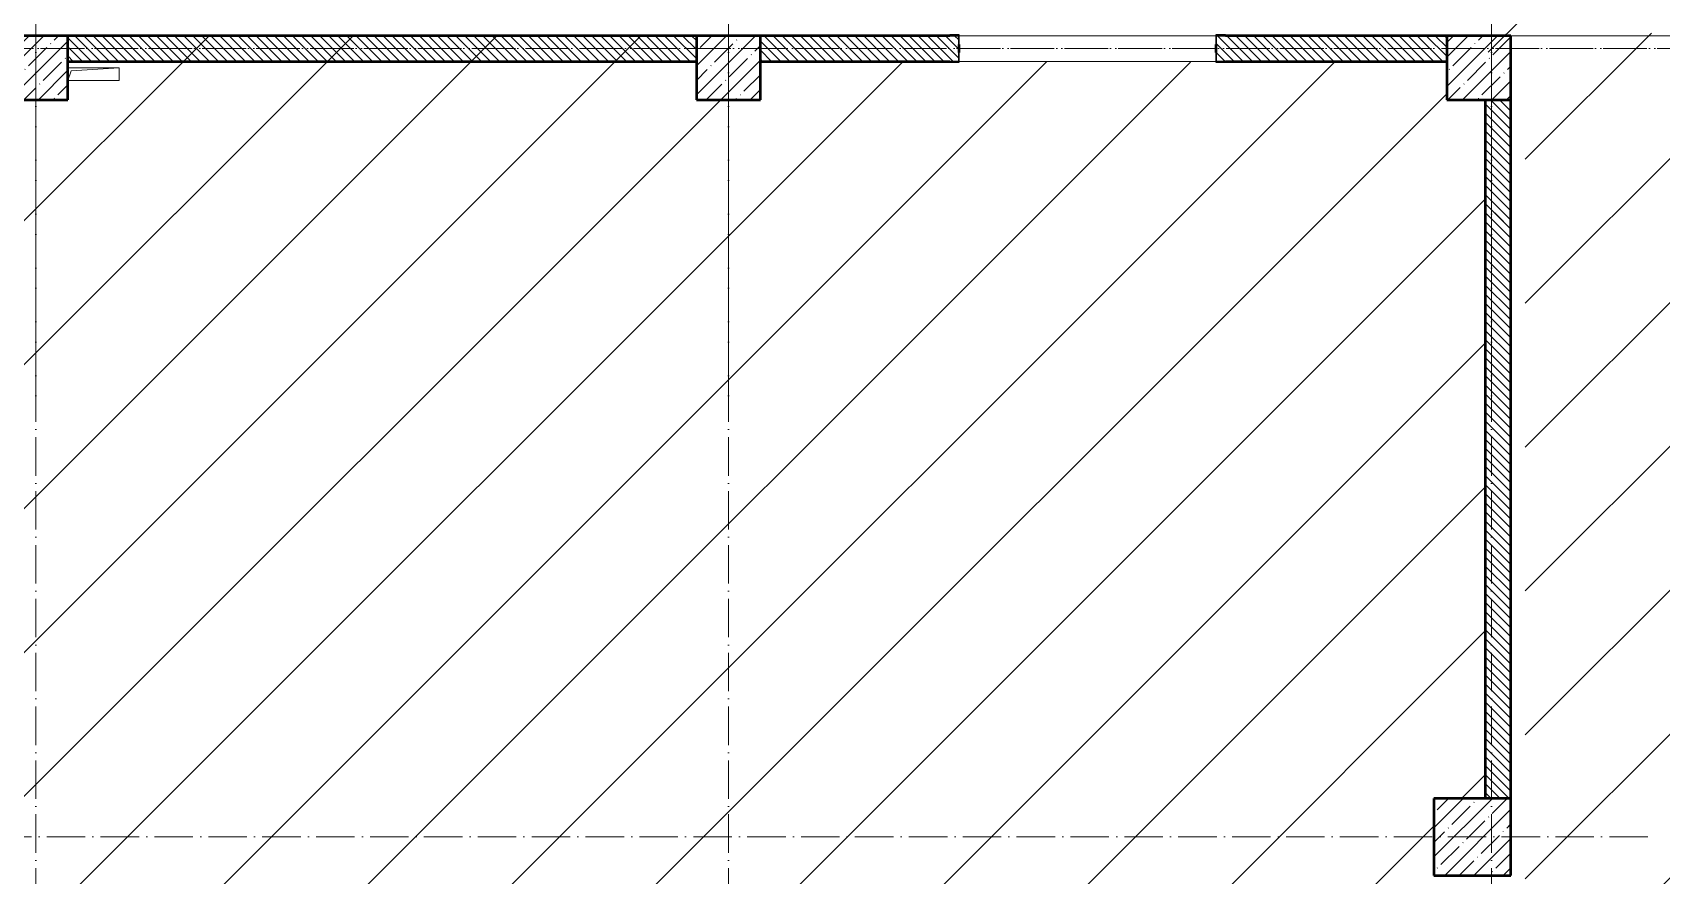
# Model space of a CAD drawing. Header units: millimetres. Extents: x -17017 to 628417, y -109036 to 199237.
# Drawn here: x 120985 to 133684, y 100095 to 106670 of the extents above; entities that cross this region are included whole.
import ezdxf

# ---------------------------------------------------------------- set-up
doc = ezdxf.new("R2010")
doc.units = ezdxf.units.MM
doc.linetypes.add('50_200_ШТРИХ_1Т_ш5_п1_п1_', pattern=[700, 500, -100, 0, -100])
for name, color, linetype, lineweight in [('3.1) ЖБ окна 1.2 м', 102, 'Continuous', 30), ('A-FLOR-____-OTLN', 7, 'Continuous', 9), ('A-GENM-____-MCUT', 7, 'Continuous', 25), ('A-GENM-____-OTLN', 7, 'Continuous', 9), ('A-GENM-____-OTLN-1', 7, 'Continuous', 25), ('A-WALL-____-MCUT', 7, 'Continuous', 13), ('A-WALL-____-MCUT-2', 7, 'Continuous', 50), ('A-WALL-____-PATT-1', 7, 'Continuous', 9), ('I-WALL-____-OTLN', 7, 'Continuous', 9), ('S-COLS-____-MCUT', 7, 'Continuous', 50), ('S-COLS-____-OTLN', 7, 'Continuous', 9), ('S-GRID-____-OTLN-1', 7, '50_200_ШТРИХ_1Т_ш5_п1_п1_', 9), ('стяжа', 7, 'Continuous', 30)]:
    doc.layers.add(name, color=color, linetype=linetype, lineweight=lineweight)
pattern_1 = [(135, (43259.71, 63713.66), (-35.35534, -35.35534), [])]
pattern_2 = [(45, (-89000, -42681.04), (-114.04925, 114.04925), []), (45, (-88885.95, -42681.04), (-114.04925, 114.04925), [201.613, -40.323, 3.353, -36.97])]
pattern_3 = [(45, (-77750, -42681.04), (-114.04925, 114.04925), []), (45, (-77635.95, -42681.04), (-114.04925, 114.04925), [201.613, -40.323, 3.353, -36.97])]
pattern_4 = [(45, (-83150, -42681.04), (-114.04925, 114.04925), []), (45, (-83035.95, -42681.04), (-114.04925, 114.04925), [201.613, -40.323, 3.353, -36.97])]
pattern_5 = [(135, (43259.71, 63713.66), (-35.35534, -35.35534), [])]

# ---------------------------------------------------------------- blocks, each defined once
blk = doc.blocks.new('BSC_Колонна _Прямоугольная - 500х500-V32-АР1_План отверстий 2 этажа в осях 1-64_Ю-ЯЯ')
at = {"layer": 'S-COLS-____-OTLN'}
h = blk.add_hatch(dxfattribs=at)
h.set_pattern_fill('FP_42', color=256, style=0, pattern_type=2)
h.set_pattern_definition(pattern_2)
h.paths.add_polyline_path([(-250, -250), (250, -250), (250, 250), (-250, 250)], flags=0)
at = {"layer": 'S-COLS-____-MCUT'}
for p, q in [((250, 250), (-250, 250)), ((-250, 250), (-250, -250)), ((250, -250), (250, 250)), ((-250, -250), (250, -250))]:
    blk.add_line(p, q, dxfattribs=at)
blk = doc.blocks.new('BSC_Колонна _Прямоугольная - 500х500-V33-АР1_План отверстий 2 этажа в осях 1-64_Ю-ЯЯ')
at = {"layer": 'S-COLS-____-OTLN'}
h = blk.add_hatch(dxfattribs=at)
h.set_pattern_fill('FP_43', color=256, style=0, pattern_type=2)
h.set_pattern_definition(pattern_3)
h.paths.add_polyline_path([(-250, -250), (250, -250), (250, 250), (-250, 250)], flags=0)
at = {"layer": 'S-COLS-____-MCUT'}
for p, q in [((250, 250), (-250, 250)), ((-250, 250), (-250, -250)), ((250, -250), (250, 250)), ((-250, -250), (250, -250))]:
    blk.add_line(p, q, dxfattribs=at)
blk = doc.blocks.new('BSC_Колонна _Прямоугольная - 500х500-V34-АР1_План отверстий 2 этажа в осях 1-64_Ю-ЯЯ')
at = {"layer": 'S-COLS-____-OTLN'}
h = blk.add_hatch(dxfattribs=at)
h.set_pattern_fill('FP_44', color=256, style=0, pattern_type=2)
h.set_pattern_definition(pattern_4)
h.paths.add_polyline_path([(-250, -250), (250, -250), (250, 250), (-250, 250)], flags=0)
at = {"layer": 'S-COLS-____-MCUT'}
for p, q in [((250, 250), (-250, 250)), ((-250, 250), (-250, -250)), ((250, -250), (250, 250)), ((-250, -250), (250, -250))]:
    blk.add_line(p, q, dxfattribs=at)
blk = doc.blocks.new('Фахверк_СКБ_Уголок - 200_3380-28509457-АР1_План отверстий 2 этажа в осях 1-64_Ю-ЯЯ')
at = {"layer": 'A-GENM-____-MCUT'}
for p, q in [((200, 156), (125, 156)), ((125, 156), (125, 81)), ((131, 81), (131, 150)), ((131, 150), (200, 150)), ((200, 150), (200, 156)), ((125, 81), (131, 81)), ((131, 19), (125, 19)), ((125, 19), (125, -56)), ((131, -50), (131, 19)), ((125, -56), (200, -56)), ((200, -50), (131, -50)), ((200, -56), (200, -50))]:
    blk.add_line(p, q, dxfattribs=at)
blk = doc.blocks.new('154_Стойка_СКБ_Уголок - СМ-2180_200-28268025-АР1_План отверстий 2 этажа в осях 1-64_Ю-ЯЯ')
at = {"layer": 'A-GENM-____-MCUT'}
for p, q in [((125, 156), (125, 81)), ((200, 156), (125, 156)), ((131, 81), (131, 150)), ((131, 150), (200, 150)), ((200, 150), (200, 156)), ((125, 81), (131, 81)), ((131, 19), (125, 19)), ((125, 19), (125, -56)), ((131, -50), (131, 19)), ((125, -56), (200, -56)), ((200, -50), (131, -50)), ((200, -56), (200, -50))]:
    blk.add_line(p, q, dxfattribs=at)
blk = doc.blocks.new('AR_Отверстие прямоугольное _в плите_ - AR_Отверстие прямоугольное _в плите_-30511579-АР1_План отверстий 2 этажа в осях 1-64_Ю-ЯЯ')
at = {"layer": 'A-GENM-____-OTLN'}
for p, q in [((200, 50), (-200, 50)), ((-200, -50), (-175, 25)), ((-175, 25), (200, 50)), ((200, -50), (200, 50)), ((-200, -50), (200, -50))]:
    blk.add_line(p, q, dxfattribs=at)
blk = doc.blocks.new('BSC_Колонна _Прямоугольная - 500х500-25642906-АР1_План отверстий 2 этажа в осях 1-64_А-ГГ')
at = {"layer": 'S-COLS-____-OTLN'}
h = blk.add_hatch(dxfattribs=at)
h.set_pattern_fill('FP_35', color=256, style=0, pattern_type=2)
h.set_pattern_definition(pattern_2)
h.paths.add_polyline_path([(-250, -250), (250, -250), (250, 250), (-250, 250)], flags=0)
at = {"layer": 'S-COLS-____-MCUT'}
for p, q in [((250, 250), (-250, 250)), ((-250, 250), (-250, -250)), ((250, -250), (250, 250)), ((-250, -250), (250, -250))]:
    blk.add_line(p, q, dxfattribs=at)
blk = doc.blocks.new('BSC_Колонна _Прямоугольная - 600х600-26981669-АР1_План отверстий 2 этажа в осях 1-64_А-ГГ')
at = {"layer": 'S-COLS-____-OTLN'}
h = blk.add_hatch(dxfattribs=at)
h.set_pattern_fill('FP_41', color=256, style=0, pattern_type=2)
h.set_pattern_definition([(45, (-88950, -36681.04), (-114.04925, 114.04925), []), (45, (-88835.95, -36681.04), (-114.04925, 114.04925), [201.613, -40.323, 3.353, -36.97])])
h.paths.add_polyline_path([(-300, -300), (300, -300), (300, 300), (-300, 300)], flags=0)
at = {"layer": 'S-COLS-____-MCUT'}
for p, q in [((300, 300), (-300, 300)), ((-300, 300), (-300, -300)), ((300, -300), (300, 300)), ((-300, -300), (300, -300))]:
    blk.add_line(p, q, dxfattribs=at)
blk = doc.blocks.new('BSC_Колонна _Прямоугольная - 500х500-V16-АР1_План отверстий 2 этажа в осях 1-64_А-ГГ')
at = {"layer": 'S-COLS-____-OTLN'}
h = blk.add_hatch(dxfattribs=at)
h.set_pattern_fill('FP_45', color=256, style=0, pattern_type=2)
h.set_pattern_definition(pattern_3)
h.paths.add_polyline_path([(-250, -250), (250, -250), (250, 250), (-250, 250)], flags=0)
at = {"layer": 'S-COLS-____-MCUT'}
for p, q in [((250, 250), (-250, 250)), ((-250, 250), (-250, -250)), ((250, -250), (250, 250)), ((-250, -250), (250, -250))]:
    blk.add_line(p, q, dxfattribs=at)
blk = doc.blocks.new('BSC_Колонна _Прямоугольная - 500х500-V17-АР1_План отверстий 2 этажа в осях 1-64_А-ГГ')
at = {"layer": 'S-COLS-____-OTLN'}
h = blk.add_hatch(dxfattribs=at)
h.set_pattern_fill('FP_46', color=256, style=0, pattern_type=2)
h.set_pattern_definition(pattern_4)
h.paths.add_polyline_path([(-250, -250), (250, -250), (250, 250), (-250, 250)], flags=0)
at = {"layer": 'S-COLS-____-MCUT'}
for p, q in [((250, 250), (-250, 250)), ((-250, 250), (-250, -250)), ((250, -250), (250, 250)), ((-250, -250), (250, -250))]:
    blk.add_line(p, q, dxfattribs=at)
blk = doc.blocks.new('Фахверк_СКБ_Уголок - 200_3380-28509457-АР1_План отверстий 2 этажа в осях 1-64_А-ГГ')
at = {"layer": 'A-GENM-____-MCUT'}
for p, q in [((200, 156), (125, 156)), ((125, 156), (125, 81)), ((131, 81), (131, 150)), ((131, 150), (200, 150)), ((200, 150), (200, 156)), ((125, 81), (131, 81)), ((131, 19), (125, 19)), ((125, 19), (125, -56)), ((131, -50), (131, 19)), ((125, -56), (200, -56)), ((200, -50), (131, -50)), ((200, -56), (200, -50))]:
    blk.add_line(p, q, dxfattribs=at)
blk = doc.blocks.new('154_Стойка_СКБ_Уголок - СМ-2180_200-28268025-АР1_План отверстий 2 этажа в осях 1-64_А-ГГ')
at = {"layer": 'A-GENM-____-MCUT'}
for p, q in [((125, 156), (125, 81)), ((200, 156), (125, 156)), ((131, 81), (131, 150)), ((131, 150), (200, 150)), ((200, 150), (200, 156)), ((125, 81), (131, 81)), ((131, 19), (125, 19)), ((125, 19), (125, -56)), ((131, -50), (131, 19)), ((125, -56), (200, -56)), ((200, -50), (131, -50)), ((200, -56), (200, -50))]:
    blk.add_line(p, q, dxfattribs=at)
blk = doc.blocks.new('AR_Отверстие прямоугольное _в плите_ - AR_Отверстие прямоугольное _в плите_-30511579-АР1_План отверстий 2 этажа в осях 1-64_А-ГГ')
at = {"layer": 'A-GENM-____-OTLN'}
for p, q in [((200, 50), (-200, 50)), ((-200, -50), (-175, 25)), ((-175, 25), (200, 50)), ((200, -50), (200, 50)), ((-200, -50), (200, -50))]:
    blk.add_line(p, q, dxfattribs=at)
blk = doc.blocks.new('2этаж')
at = {"layer": 'S-GRID-____-OTLN-1', "color": 251, "ltscale": 0.6, "true_color": 0x636466}
for p, q in [((62158.3, 549908.8), (62158.3, 498997)), ((67558.3, 549908.8), (67558.3, 498997)), ((73508.3, 549908.8), (73508.3, 498997)), ((62158.3, 508896.9), (62158.3, 467585.8)), ((67558.3, 508896.9), (67558.3, 470838.7)), ((73508.3, 508896.9), (73508.3, 454533.3)), ((51735.1, 501847), (88482.7, 501847)), ((53374.4, 501847), (88482.7, 501847)), ((74727.1, 495697), (51735.1, 495697))]:
    blk.add_line(p, q, dxfattribs=at)

msp = doc.modelspace()

# ---------------------------------------------------------------- hatches: boundary and pattern name
at = {"layer": 'A-WALL-____-PATT-1'}
h = msp.add_hatch(dxfattribs=at)
h.set_pattern_fill('FP_6', color=256, style=0, pattern_type=2)
h.set_pattern_definition(pattern_1)
h.paths.add_polyline_path([(126160, 106445), (126160, 106645), (121260, 106645), (121260, 106445), (124550, 106445)], flags=0)
h = msp.add_hatch(dxfattribs=at)
h.set_pattern_fill('FP_6', color=256, style=0, pattern_type=2)
h.set_pattern_definition(pattern_5)
h.paths.add_polyline_path([(126160, 106445), (126160, 106645), (121260, 106645), (121260, 106445), (124549, 106445)], flags=0)
h = msp.add_hatch(dxfattribs=at)
h.set_pattern_fill('FP_6', color=256, style=0, pattern_type=2)
h.set_pattern_definition(pattern_1)
h.paths.add_polyline_path([(132010, 106445), (132010, 106645), (130216, 106645), (130216, 106576), (130210, 106576), (130210, 106514), (130216, 106514), (130216, 106445), (131620, 106445)], flags=0)
h.paths.add_polyline_path([(128085, 106445), (128204, 106445), (128204, 106514), (128210, 106514), (128210, 106576), (128204, 106576), (128204, 106645), (126660, 106645), (126660, 106445)], flags=0)
h = msp.add_hatch(dxfattribs=at)
h.set_pattern_fill('FP_6', color=256, style=0, pattern_type=2)
h.set_pattern_definition(pattern_5)
h.paths.add_polyline_path([(132010, 106445), (132010, 106645), (130216, 106645), (130216, 106576), (130210, 106576), (130210, 106514), (130216, 106514), (130216, 106445), (131619, 106445)], flags=0)
h.paths.add_polyline_path([(128204, 106445), (128204, 106514), (128210, 106514), (128210, 106576), (128204, 106576), (128204, 106645), (126660, 106645), (126660, 106445), (128135, 106445)], flags=0)
h = msp.add_hatch(dxfattribs=at)
h.set_pattern_fill('FP_6', color=256, style=0, pattern_type=2)
h.set_pattern_definition(pattern_1)
h.paths.add_polyline_path([(132510, 105195), (132510, 106145), (132310, 106145), (132310, 105195)], flags=0)
h = msp.add_hatch(dxfattribs=at)
h.set_pattern_fill('FP_6', color=256, style=0, pattern_type=2)
h.set_pattern_definition(pattern_5)
h.paths.add_polyline_path([(132510, 100695), (132510, 106145), (132310, 106145), (132310, 100695)], flags=0)
at = {"layer": 'стяжа'}
h = msp.add_hatch(dxfattribs=at)
h.set_pattern_fill('ANSI31', color=5, scale=250)
h.paths.add_polyline_path([(144148, 64345), (143898, 64345), (143898, 65745), (144148, 65745), (144148, 70353), (143910, 70353), (143910, 70933), (137522, 70933), (137522, 67483), (137222, 67483), (137222, 64683), (136822, 64683), (136822, 62407), (137122, 62407), (137122, 62195), (143898, 62195), (143898, 62407), (144148, 62407)])
edge = h.paths.add_edge_path(flags=16)
edge.add_arc((142259, 66444), 240, 0, 360)
h.paths.add_polyline_path([(143898, 74745), (144148, 74745), (144148, 79340), (143890, 79340), (143890, 79933), (137322, 79933), (137322, 78583), (136822, 78583), (136822, 75807), (137222, 75807), (137222, 73683), (136822, 73683), (136822, 71445), (144148, 71445), (144148, 73345), (143898, 73345)])
edge = h.paths.add_edge_path(flags=16)
edge.add_arc((140123, 75543), 240, 0, 360)
edge = h.paths.add_edge_path()
edge.add_arc((140123, 92549), 240, 0, 360)
h.paths.add_polyline_path([(144148, 100683), (143898, 100683), (143898, 101407), (144148, 101407), (144148, 103978), (143815, 103978), (143815, 104278), (144148, 104278), (144148, 106033), (143898, 106033), (143898, 106757), (144148, 106757), (144148, 109545), (143898, 109545), (143898, 110183), (137122, 110183), (137122, 109883), (136822, 109883), (136822, 107907), (137272, 107907), (137272, 106033), (136822, 106033), (136822, 103007), (137272, 103007), (137272, 100683), (136822, 100683), (136822, 98407), (143908, 98407), (143908, 98745), (144148, 98745)])
edge = h.paths.add_edge_path(flags=16)
edge.add_arc((139926, 103448), 240, 0, 360)
h.paths.add_polyline_path([(136398, 105683), (135848, 105683), (135848, 107307), (136398, 107307), (136398, 110433), (136460, 110739), (136460, 107001), (132210, 106501), (132210, 109339), (132322, 109533), (132322, 107307), (132622, 107307), (132622, 90007), (133222, 90007), (133222, 88795), (136398, 88795)])
edge = h.paths.add_edge_path(flags=16)
edge.add_arc((135396, 104177), 240, 0, 360)
h.paths.add_polyline_path([(136398, 88795), (133222, 88795), (133222, 86233), (132622, 83251), (132622, 69907), (133122, 69907), (133122, 62157), (136062, 62157), (136062, 62407), (136398, 88495)])
edge = h.paths.add_edge_path(flags=16)
edge.add_arc((134876, 76435), 240, 0, 360)
h.paths.add_polyline_path([(144148, 88327), (143898, 88327), (143898, 88683), (137272, 88683), (137272, 87983), (136822, 87983), (136822, 86015), (137422, 86015), (137422, 84583), (137222, 84583), (137222, 82685), (136822, 82685), (136822, 80445), (143898, 80445), (143898, 80739), (144148, 80739), (144148, 82683), (143898, 82683), (143898, 83407), (144148, 83407)])
edge = h.paths.add_edge_path(flags=16)
edge.add_arc((142333, 82335), 240, 0, 360)
h.paths.add_polyline_path([(141916, 82102), (142579, 82102), (142579, 82582), (141916, 82582)], flags=16)
h = msp.add_hatch(dxfattribs=at)
h.set_pattern_fill('ANSI31', color=3, scale=250)
h.paths.add_polyline_path([(132310, 94095), (131910, 94095), (131910, 94695), (132310, 94695), (132310, 100095), (131910, 100095), (131910, 100695), (132310, 100695), (132310, 106145), (132010, 106145), (132010, 106445), (130285, 106445), (130285, 106439), (130210, 106439), (128210, 106445), (128210, 106439), (128135, 106439), (126660, 106445), (126660, 106145), (126160, 106145), (126160, 106645), (121260, 106645), (121260, 106395), (121660, 106395), (121660, 106295), (121260, 106295), (121260, 106145), (120760, 106145), (120760, 106445), (118260, 106445), (118260, 106145), (117760, 106145), (117760, 106395), (114610, 106395), (114610, 106045), (114260, 106045), (114260, 105350), (114266, 105350), (114266, 105275), (114260, 103575), (114266, 103575), (114266, 103500), (114260, 102710), (114266, 102710), (114266, 102635), (114260, 100935), (114266, 100935), (114266, 100860), (114260, 100695), (114610, 100695), (114610, 100095), (114260, 100095), (114260, 99470), (114266, 99470), (114266, 99395), (114260, 97695), (114266, 97695), (114266, 97620), (114260, 96830), (114266, 96830), (114266, 96755), (114260, 95055), (114266, 95055), (114266, 94980), (114260, 94695), (114610, 94695), (114610, 94095), (114260, 94095), (114260, 93590), (114266, 93590), (114266, 93515), (114260, 91815), (114266, 91815), (114266, 91740), (114260, 90950), (114266, 90950), (114266, 90875), (114260, 89175), (114266, 89175), (114266, 89100), (114260, 88695), (114610, 88695), (114610, 88095), (114260, 88095), (114260, 87710), (114266, 87710), (114266, 87635), (114260, 85935), (114266, 85935), (114266, 85860), (114260, 85070), (114266, 85070), (114266, 84995), (114260, 83295), (114266, 83295), (114266, 83220), (114260, 82695), (114610, 82695), (114610, 82095), (114260, 82095), (114260, 81830), (114266, 81830), (114266, 81755), (114260, 80055), (114266, 80055), (114266, 79980), (114260, 79190), (114266, 79190), (114266, 79115), (114260, 77415), (114266, 77415), (114266, 77340), (114260, 76645), (114610, 76645), (114610, 76295), (117760, 76295), (117760, 76545), (118260, 76545), (118260, 76245), (118435, 76245), (118435, 76251), (118510, 76251), (120510, 76245), (120510, 76251), (120585, 76251), (120760, 76245), (120760, 76545), (121260, 76545), (121260, 76395), (121660, 76395), (121660, 76245), (126160, 76245), (126160, 76545), (126660, 76545), (126660, 76245), (127960, 76245), (129435, 76245), (129435, 76251), (129510, 76251), (129516, 76251), (129585, 76251), (131710, 76245), (131710, 76251), (131785, 76251), (132010, 76245), (132010, 76545), (132310, 76545), (132310, 82095), (131910, 82095), (131910, 82695), (132310, 82695), (132310, 88095), (131910, 88095), (131910, 88695), (132310, 88695)])
h.paths.add_polyline_path([(132310, 75195), (131910, 75195), (131910, 75495), (131910, 75525), (131910, 75775), (131910, 75795), (131910, 76045), (131785, 76045), (131785, 76039), (131710, 76039), (131710, 76045), (129585, 76045), (129585, 76039), (129516, 76039), (129510, 76039), (129435, 76039), (128060, 76044), (128060, 75345), (126060, 75345), (126060, 76045), (121260, 76045), (121260, 74035), (121260, 73785), (121260, 73195), (121260, 72895), (124605, 72895), (124605, 73275), (125035, 73275), (125035, 72895), (132310, 72895)])
h.paths.add_polyline_path([(122917, 89851), (124595, 89851), (124595, 91051), (122917, 91051)], flags=24)
h.paths.add_polyline_path([(125270, 73483), (126928, 73483), (126928, 74683), (125270, 74683)], flags=24)

# ---------------------------------------------------------------- linework, layer by layer
at = {"layer": 'A-FLOR-____-OTLN'}
msp.add_line((135960, 106645), (132510, 106645), dxfattribs=at)
msp.add_line((135960, 106645), (132510, 106645), dxfattribs=at)
at = {"layer": 'A-WALL-____-MCUT'}
for p, q in [((126160, 106645), (121260, 106645)), ((128135, 106645), (126660, 106645)), ((128210, 106514), (128210, 106576)), ((130210, 106576), (130210, 106514)), ((132010, 106645), (130285, 106645)), ((121260, 106445), (126160, 106445)), ((126660, 106445), (128135, 106445)), ((130285, 106445), (132010, 106445)), ((132310, 106145), (132310, 105195)), ((132510, 105195), (132510, 106145))]:
    msp.add_line(p, q, dxfattribs=at)
at = {"layer": 'A-WALL-____-MCUT-2'}
for p, q in [((126160, 106645), (121260, 106645)), ((128135, 106645), (126660, 106645)), ((128210, 106514), (128210, 106576)), ((130210, 106576), (130210, 106514)), ((132010, 106645), (130285, 106645)), ((121260, 106445), (126160, 106445)), ((126660, 106445), (128135, 106445)), ((130285, 106445), (132010, 106445)), ((132310, 106145), (132310, 100695)), ((132510, 100695), (132510, 106145))]:
    msp.add_line(p, q, dxfattribs=at)
at = {"layer": 'I-WALL-____-OTLN'}
for p, q in [((128210, 106645), (130210, 106645)), ((128210, 106645), (130210, 106645)), ((130210, 106445), (128210, 106445)), ((130210, 106445), (128210, 106445))]:
    msp.add_line(p, q, dxfattribs=at)

# ---------------------------------------------------------------- block references
at = {"layer": '3.1) ЖБ окна 1.2 м'}
msp.add_blockref('2этаж', (58851, -395302), dxfattribs=at)
at = {"layer": 'A-GENM-____-OTLN'}
for name in ['AR_Отверстие прямоугольное _в плите_ - AR_Отверстие прямоугольное _в плите_-30511579-АР1_План отверстий 2 этажа в осях 1-64_Ю-ЯЯ', 'AR_Отверстие прямоугольное _в плите_ - AR_Отверстие прямоугольное _в плите_-30511579-АР1_План отверстий 2 этажа в осях 1-64_А-ГГ']:
    msp.add_blockref(name, (121460, 106345), dxfattribs=at)
at = {"layer": 'A-GENM-____-OTLN-1', "rotation": 180}
for name in ['Фахверк_СКБ_Уголок - 200_3380-28509457-АР1_План отверстий 2 этажа в осях 1-64_Ю-ЯЯ', 'Фахверк_СКБ_Уголок - 200_3380-28509457-АР1_План отверстий 2 этажа в осях 1-64_А-ГГ']:
    msp.add_blockref(name, (128335, 106595), dxfattribs=at)
at = {"layer": 'A-GENM-____-OTLN-1'}
for name in ['154_Стойка_СКБ_Уголок - СМ-2180_200-28268025-АР1_План отверстий 2 этажа в осях 1-64_Ю-ЯЯ', '154_Стойка_СКБ_Уголок - СМ-2180_200-28268025-АР1_План отверстий 2 этажа в осях 1-64_А-ГГ']:
    msp.add_blockref(name, (130085, 106495), dxfattribs=at)
at = {"layer": 'S-COLS-____-OTLN'}
for name, p in [('BSC_Колонна _Прямоугольная - 500х500-V33-АР1_План отверстий 2 этажа в осях 1-64_Ю-ЯЯ', (121010, 106395)), ('BSC_Колонна _Прямоугольная - 500х500-V16-АР1_План отверстий 2 этажа в осях 1-64_А-ГГ', (121010, 106395)), ('BSC_Колонна _Прямоугольная - 500х500-V34-АР1_План отверстий 2 этажа в осях 1-64_Ю-ЯЯ', (126410, 106395)), ('BSC_Колонна _Прямоугольная - 500х500-V17-АР1_План отверстий 2 этажа в осях 1-64_А-ГГ', (126410, 106395)), ('BSC_Колонна _Прямоугольная - 500х500-V32-АР1_План отверстий 2 этажа в осях 1-64_Ю-ЯЯ', (132260, 106395)), ('BSC_Колонна _Прямоугольная - 500х500-25642906-АР1_План отверстий 2 этажа в осях 1-64_А-ГГ', (132260, 106395)), ('BSC_Колонна _Прямоугольная - 600х600-26981669-АР1_План отверстий 2 этажа в осях 1-64_А-ГГ', (132210, 100395))]:
    msp.add_blockref(name, p, dxfattribs=at)

doc.saveas('drawing.dxf')
